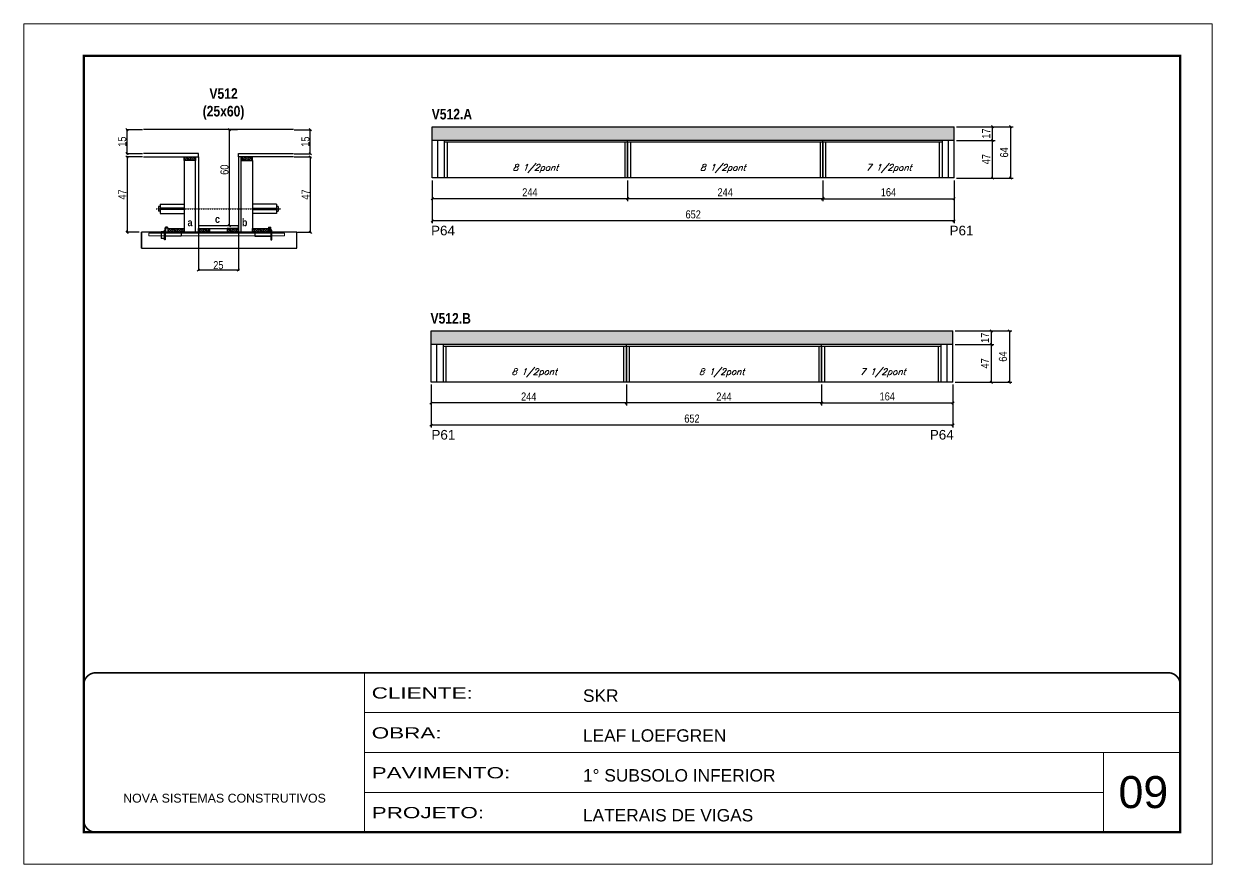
# Model space of a CAD drawing. Extents: x 3309 to 9590, y -2522 to 14608.
# Drawn here: x 3309 to 4794, y 11261 to 12311 of the extents above; entities that cross this region are included whole.
import ezdxf

# ---------------------------------------------------------------- set-up
doc = ezdxf.new("R2010")
doc.units = 0
for name, pattern in [('CONTINUO', [0]), ('DASHED', [0.75, 0.5, -0.25]), ('HIDDEN', [0.375, 0.25, -0.125])]:
    doc.linetypes.add(name, pattern=pattern)
for name, color, linetype in [('5', 5, 'Continuous'), ('barrote', 251, 'Continuous'), ('COTA', 241, 'Continuous'), ('detalhes', 4, 'Continuous'), ('NOMENCLATURA', 7, 'Continuous'), ('Painéis', 200, 'Continuous'), ('presilha', 1, 'Continuous'), ('SARR_2.2x10', 60, 'Continuous'), ('SARR_2.2x7', 40, 'Continuous'), ('SARR_3.5x7', 81, 'Continuous'), ('TENSOR', 3, 'Continuous'), ('texto', 7, 'Continuous')]:
    doc.layers.add(name, color=color, linetype=linetype)
for name, color, linetype, lineweight in [('CARIMBO', 255, 'Continuous', 9), ('CONCRETO', 251, 'Continuous', 25), ('Folhas', 255, 'Continuous', 9), ('SARRAFO DE PRESSAO', 251, 'DASHED', 9), ('SCO-___-LAJ', 2, 'Continuous', 0)]:
    doc.layers.add(name, color=color, linetype=linetype, lineweight=lineweight)
doc.styles.add('ARIAL', font='arial.ttf')
doc.styles.add('COTA TECNICA', font='techl___.ttf', dxfattribs={"height": 10})
doc.styles.add('COTA TECNICA 2X', font='techl___.ttf', dxfattribs={"height": 10})
doc.styles.add('Romans', font='romans.shx')
doc.styles.get("Standard").update_dxf_attribs({"font": 'arial.ttf'})
doc.styles.add('TECNICA', font='techb___.ttf', dxfattribs={"height": 10})
doc.styles.add('Tecnologia', font='')
doc.styles.get('Tecnologia').set_extended_font_data('Forgotten Futurist')
doc.dimstyles.new('PAINEL', dxfattribs={"dimtxt": 10, "dimasz": 3, "dimexe": 3, "dimexo": 3, "dimgap": 3, "dimtad": 1, "dimdec": 1, "dimzin": 12, "dimdsep": 46, "dimtxsty": 'COTA TECNICA', "dimblk1": 'OBLIQUE', "dimblk2": 'OBLIQUE', "dimsah": 1, "dimcen": 0.9, "dimclrd": 4, "dimclre": 4, "dimclrt": 240, "dimadec": 1, "dimazin": 3, "dimtfac": 1, "dimtdec": 1, "dimtmove": 0, "dimatfit": 3, "dimfxl": 1, "dimtolj": 1, "dimtzin": 12, "dimarcsym": 0})
doc.dimstyles.new('SECAO', dxfattribs={"dimscale": 0.333333, "dimtxt": 5, "dimasz": 9, "dimexe": 3, "dimexo": 3, "dimgap": 3, "dimtad": 1, "dimdec": 1, "dimlfac": 0.5, "dimzin": 12, "dimdsep": 46, "dimtxsty": 'COTA TECNICA 2X', "dimblk1": 'OBLIQUE', "dimblk2": 'OBLIQUE', "dimsah": 1, "dimcen": 0.9, "dimclrd": 4, "dimclre": 4, "dimclrt": 240, "dimadec": 1, "dimazin": 3, "dimtfac": 1, "dimtdec": 1, "dimtmove": 0, "dimatfit": 3, "dimfxl": 1, "dimtolj": 1, "dimtzin": 12, "dimarcsym": 0})

# ---------------------------------------------------------------- blocks, each defined once
blk = doc.blocks.new('9999999999')
at = {"color": 30, "linetype": 'CONTINUO'}
for p, q in [((98564.6, 34230.2), (98564.6, 34429.4)), ((98564.6, 34379.6), (99584, 34379.6)), ((98564.6, 34329.8), (99488, 34329.8)), ((99584, 34329.8), (99488, 34329.8)), ((99488, 34329.8), (99488, 34230.2)), ((98564.6, 34280), (99488, 34280))]:
    blk.add_line(p, q, dxfattribs=at)
at = {"color": 30, "linetype": 'CONTINUO', "const_width": 2}
blk.add_lwpolyline([(99584, 34230.2), (99584, 34414.4, 0.414214), (99569, 34429.4), (98229, 34429.4, 0.414214), (98214, 34414.4), (98214, 34245.2, 0.414214), (98229, 34230.2), (99584, 34230.2)], format="xyb", dxfattribs=at)
at = {"layer": 'Folhas'}
blk.add_lwpolyline([(98139, 34190.2), (99624, 34190.2), (99624, 35240.2), (98139, 35240.2)], close=True, dxfattribs=at)
at = {"layer": 'Folhas', "color": 30, "const_width": 3}
blk.add_lwpolyline([(98214, 34230.2), (99584, 34230.2), (99584, 35200.2), (98214, 35200.2)], close=True, dxfattribs=at)
at = {"color": 7, "linetype": 'Continuous', "ltscale": 5, "style": 'ARIAL'}
for s, height, p in [('SKR', 15.48, (98837.7, 34393.1)), ('LEAF LOEFGREN', 15.483, (98837.7, 34343.3)), ('1° SUBSOLO INFERIOR', 15.483, (98837.7, 34293.5)), ('NOVA SISTEMAS CONSTRUTIVOS', 11.059, (98263.2, 34267.2)), ('LATERAIS DE VIGAS', 15.483, (98837.7, 34243.7))]:
    blk.add_text(s, height=height, dxfattribs=at).set_placement(p)
at = {"layer": 'Folhas', "color": 7, "style": 'Tecnologia', "width": 1.5}
for s, p in [('CLIENTE:', (98573.7, 34397.2)), ('OBRA:', (98573.7, 34347.3)), ('PAVIMENTO:', (98573.7, 34297.5)), ('PROJETO:', (98573.7, 34247.7))]:
    blk.add_text(s, height=14, dxfattribs=at).set_placement(p)
blk = doc.blocks.new('_Oblique')
at = {"color": 0, "linetype": 'ByBlock', "lineweight": -2}
blk.add_line((-0.5, -0.5), (0.5, 0.5), dxfattribs=at)
blk = doc.blocks.new('*D76')
at = {"layer": 'COTA', "color": 4, "lineweight": -2, "transparency": 16777216}
for p, q in [((3527.5, 12049.4), (3527.5, 12002)), ((3577.5, 12049.4), (3577.5, 12002)), ((3577.5, 12003), (3527.5, 12003))]:
    blk.add_line(p, q, dxfattribs=at)
at = {"layer": 'Defpoints', "color": 0, "transparency": 16777216}
for p in [(3527.5, 12050.4), (3577.5, 12050.4), (3527.5, 12003)]:
    blk.add_point(p, dxfattribs=at)
at = {"layer": 'COTA', "color": 4, "lineweight": -2, "transparency": 16777216, "xscale": 3, "yscale": 3, "zscale": 3, "rotation": 180}
blk.add_blockref('_Oblique', (3527.5, 12003), dxfattribs=at)
at = {"layer": 'COTA', "color": 4, "lineweight": -2, "transparency": 16777216, "xscale": 3, "yscale": 3, "zscale": 3}
blk.add_blockref('_Oblique', (3577.5, 12003), dxfattribs=at)
at = {"layer": 'COTA', "color": 240, "transparency": 16777216, "insert": (3552.5, 12009.1), "char_height": 10, "attachment_point": 5, "style": 'COTA TECNICA 2X'}
blk.add_mtext('\\A1;25', dxfattribs=at)
blk = doc.blocks.new('PRESILHA METÁLICA 1')
at = {"layer": 'presilha'}
for p, q in [((0, 13), (6, 13)), ((0, 13), (0, 0)), ((6, 0), (0, 0)), ((6, 15.5), (7.5, 15.5)), ((6, -2.5), (6, 15.5)), ((6, 13), (6, 0)), ((7.5, 10.6), (7.5, 19.9)), ((7.5, 15.5), (7.5, -2.5)), ((37.5, 4.1), (7.5, 4.1)), ((12, 21), (8.6, 21)), ((9, 11.6), (9, 18.9)), ((12, 19.5), (9.6, 19.5)), ((37.5, 11), (9.6, 11)), ((12, 21), (12, 19.5)), ((37.5, 11), (37.5, 4.1)), ((7.5, -2.5), (6, -2.5))]:
    blk.add_line(p, q, dxfattribs=at)
for centre, radius, start, end in [((8.6, 19.9), 1.14, 90, 180), ((9.6, 18.9), 0.57, 90, 180), ((9.6, 11.6), 0.57, 180, 270)]:
    blk.add_arc(centre, radius, start, end, dxfattribs=at)
blk = doc.blocks.new('PRESILHA METÁLICA 2')
at = {"layer": 'presilha'}
for p, q in [((-5.2, 23.5), (-5.2, 22)), ((-5.2, 23.5), (-1.9, 23.5)), ((-0.8, 14.6), (-0.8, 22.4)), ((-30.8, 13.5), (-30.8, 6.6)), ((-30.8, 13.5), (-2.8, 13.5)), ((-30.8, 6.6), (-0.8, 6.6)), ((-5.2, 22), (-2.8, 22)), ((-2.2, 14.1), (-2.2, 21.4)), ((0.8, 18), (-0.8, 18)), ((-0.8, 18), (-0.8, 0)), ((-0.8, 0), (0.8, 0)), ((0.8, 0), (0.8, 18))]:
    blk.add_line(p, q, dxfattribs=at)
for centre, radius, start, end in [((-1.9, 22.4), 1.14, 0, 90), ((-2.8, 21.4), 0.57, 0, 90), ((-2.8, 14.1), 0.57, 270, 0)]:
    blk.add_arc(centre, radius, start, end, dxfattribs=at)
blk = doc.blocks.new('*D77')
at = {"layer": 'COTA', "color": 4, "lineweight": -2, "transparency": 16777216}
for p, q in [((3457.8, 12144.4), (3437.5, 12144.4)), ((3438.5, 12144.4), (3438.5, 12050.4)), ((3453.7, 12050.4), (3437.5, 12050.4))]:
    blk.add_line(p, q, dxfattribs=at)
at = {"layer": 'Defpoints', "color": 0, "transparency": 16777216}
for p in [(3458.8, 12144.4), (3438.5, 12050.4), (3454.7, 12050.4)]:
    blk.add_point(p, dxfattribs=at)
at = {"layer": 'COTA', "color": 4, "lineweight": -2, "transparency": 16777216, "xscale": 3, "yscale": 3, "zscale": 3}
for p, rotation in [((3438.5, 12144.4), 90), ((3438.5, 12050.4), 270)]:
    blk.add_blockref('_Oblique', p, dxfattribs=dict(at, rotation=rotation))
at = {"layer": 'COTA', "color": 240, "transparency": 16777216, "insert": (3432.4, 12097.4), "char_height": 10, "attachment_point": 5, "rotation": 90, "style": 'COTA TECNICA 2X'}
blk.add_mtext('\\A1;47', dxfattribs=at)
blk = doc.blocks.new('*D78')
at = {"layer": 'COTA', "color": 4, "lineweight": -2, "transparency": 16777216}
for p, q in [((3647.2, 12144.4), (3668.4, 12144.4)), ((3667.4, 12144.4), (3667.4, 12050.4)), ((3651.3, 12050.4), (3668.4, 12050.4))]:
    blk.add_line(p, q, dxfattribs=at)
at = {"layer": 'Defpoints', "color": 0, "transparency": 16777216}
for p in [(3646.2, 12144.4), (3650.3, 12050.4), (3667.4, 12050.4)]:
    blk.add_point(p, dxfattribs=at)
at = {"layer": 'COTA', "color": 4, "lineweight": -2, "transparency": 16777216, "xscale": 3, "yscale": 3, "zscale": 3}
for p, rotation in [((3667.4, 12144.4), 90), ((3667.4, 12050.4), 270)]:
    blk.add_blockref('_Oblique', p, dxfattribs=dict(at, rotation=rotation))
at = {"layer": 'COTA', "color": 240, "transparency": 16777216, "insert": (3661.4, 12097.4), "char_height": 10, "attachment_point": 5, "rotation": 90, "style": 'COTA TECNICA 2X'}
blk.add_mtext('\\A1;47', dxfattribs=at)
blk = doc.blocks.new('*D79')
at = {"layer": 'COTA', "color": 4, "lineweight": -2, "transparency": 16777216}
for p, q in [((3576.5, 12178.4), (3565.3, 12178.4)), ((3566.3, 12058.4), (3566.3, 12178.4)), ((3576.5, 12058.4), (3565.3, 12058.4))]:
    blk.add_line(p, q, dxfattribs=at)
at = {"layer": 'Defpoints', "color": 0, "transparency": 16777216}
for p in [(3566.3, 12178.4), (3577.5, 12178.4), (3577.5, 12058.4)]:
    blk.add_point(p, dxfattribs=at)
at = {"layer": 'COTA', "color": 4, "lineweight": -2, "transparency": 16777216, "xscale": 3, "yscale": 3, "zscale": 3}
for p, rotation in [((3566.3, 12178.4), 90), ((3566.3, 12058.4), 270)]:
    blk.add_blockref('_Oblique', p, dxfattribs=dict(at, rotation=rotation))
at = {"layer": 'COTA', "color": 240, "transparency": 16777216, "insert": (3560.2, 12128.4), "char_height": 10, "attachment_point": 5, "rotation": 90, "style": 'COTA TECNICA 2X'}
blk.add_mtext('\\A1;60', dxfattribs=at)
blk = doc.blocks.new('*D80')
at = {"layer": 'COTA', "color": 4, "lineweight": -2, "transparency": 16777216}
for p, q in [((3647.2, 12178.4), (3668.4, 12178.4)), ((3667.4, 12148.4), (3667.4, 12178.4)), ((3647.2, 12148.4), (3668.4, 12148.4))]:
    blk.add_line(p, q, dxfattribs=at)
at = {"layer": 'Defpoints', "color": 0, "transparency": 16777216}
for p in [(3646.2, 12178.4), (3667.4, 12178.4), (3646.2, 12148.4)]:
    blk.add_point(p, dxfattribs=at)
at = {"layer": 'COTA', "color": 4, "lineweight": -2, "transparency": 16777216, "xscale": 3, "yscale": 3, "zscale": 3}
for p, rotation in [((3667.4, 12178.4), 90), ((3667.4, 12148.4), 270)]:
    blk.add_blockref('_Oblique', p, dxfattribs=dict(at, rotation=rotation))
at = {"layer": 'COTA', "color": 240, "transparency": 16777216, "insert": (3661.3, 12163.4), "char_height": 10, "attachment_point": 5, "rotation": 90, "style": 'COTA TECNICA 2X'}
blk.add_mtext('\\A1;15', dxfattribs=at)
blk = doc.blocks.new('*D91')
at = {"layer": 'COTA', "color": 4, "lineweight": -2, "transparency": 16777216}
for p, q in [((3457.8, 12178.4), (3437.5, 12178.4)), ((3438.5, 12148.4), (3438.5, 12178.4)), ((3457.8, 12148.4), (3437.5, 12148.4))]:
    blk.add_line(p, q, dxfattribs=at)
at = {"layer": 'Defpoints', "color": 0, "transparency": 16777216}
for p in [(3438.5, 12178.4), (3458.8, 12178.4), (3458.8, 12148.4)]:
    blk.add_point(p, dxfattribs=at)
at = {"layer": 'COTA', "color": 4, "lineweight": -2, "transparency": 16777216, "xscale": 3, "yscale": 3, "zscale": 3}
for p, rotation in [((3438.5, 12178.4), 90), ((3438.5, 12148.4), 270)]:
    blk.add_blockref('_Oblique', p, dxfattribs=dict(at, rotation=rotation))
at = {"layer": 'COTA', "color": 240, "transparency": 16777216, "insert": (3432.4, 12163.4), "char_height": 10, "attachment_point": 5, "rotation": 90, "style": 'COTA TECNICA 2X'}
blk.add_mtext('\\A1;15', dxfattribs=at)
blk = doc.blocks.new('*D73')
at = {"layer": 'COTA', "color": 4, "linetype": 'ByBlock', "lineweight": -2, "transparency": 16777216}
for p, q in [((4062.3, 11859.9), (4062.3, 11834)), ((4306.3, 11859.9), (4306.3, 11834)), ((4306.3, 11837), (4062.3, 11837))]:
    blk.add_line(p, q, dxfattribs=at)
at = {"layer": 'Defpoints', "color": 0, "linetype": 'ByBlock', "transparency": 16777216}
for p in [(4062.3, 11862.9), (4306.3, 11862.9), (4062.3, 11837)]:
    blk.add_point(p, dxfattribs=at)
at = {"layer": 'COTA', "color": 4, "linetype": 'ByBlock', "lineweight": -2, "transparency": 16777216, "xscale": 3, "yscale": 3, "zscale": 3, "rotation": 180}
blk.add_blockref('_Oblique', (4062.3, 11837), dxfattribs=at)
at = {"layer": 'COTA', "color": 4, "linetype": 'ByBlock', "lineweight": -2, "transparency": 16777216, "xscale": 3, "yscale": 3, "zscale": 3}
blk.add_blockref('_Oblique', (4306.3, 11837), dxfattribs=at)
at = {"layer": 'COTA', "color": 240, "linetype": 'ByBlock', "transparency": 16777216, "insert": (4184.3, 11845), "char_height": 10, "attachment_point": 5, "style": 'COTA TECNICA'}
blk.add_mtext('\\A1;244', dxfattribs=at)
blk = doc.blocks.new('*D74')
at = {"layer": 'COTA', "color": 4, "linetype": 'ByBlock', "lineweight": -2, "transparency": 16777216}
for p, q in [((3818.3, 11859.9), (3818.3, 11834)), ((4062.3, 11859.9), (4062.3, 11834)), ((4062.3, 11837), (3818.3, 11837))]:
    blk.add_line(p, q, dxfattribs=at)
at = {"layer": 'Defpoints', "color": 0, "linetype": 'ByBlock', "transparency": 16777216}
for p in [(3818.3, 11862.9), (4062.3, 11862.9), (3818.3, 11837)]:
    blk.add_point(p, dxfattribs=at)
at = {"layer": 'COTA', "color": 4, "linetype": 'ByBlock', "lineweight": -2, "transparency": 16777216, "xscale": 3, "yscale": 3, "zscale": 3, "rotation": 180}
blk.add_blockref('_Oblique', (3818.3, 11837), dxfattribs=at)
at = {"layer": 'COTA', "color": 4, "linetype": 'ByBlock', "lineweight": -2, "transparency": 16777216, "xscale": 3, "yscale": 3, "zscale": 3}
blk.add_blockref('_Oblique', (4062.3, 11837), dxfattribs=at)
at = {"layer": 'COTA', "color": 240, "linetype": 'ByBlock', "transparency": 16777216, "insert": (3940.3, 11845), "char_height": 10, "attachment_point": 5, "style": 'COTA TECNICA'}
blk.add_mtext('\\A1;244', dxfattribs=at)
blk = doc.blocks.new('*D87')
at = {"layer": 'COTA', "color": 4, "linetype": 'ByBlock', "lineweight": -2, "transparency": 16777216}
for p, q in [((3818.3, 11859.9), (3818.3, 11806.3)), ((4470.3, 11859.9), (4470.3, 11806.3)), ((4470.3, 11809.3), (3818.3, 11809.3))]:
    blk.add_line(p, q, dxfattribs=at)
at = {"layer": 'Defpoints', "color": 0, "linetype": 'ByBlock', "transparency": 16777216}
for p in [(3818.3, 11862.9), (4470.3, 11862.9), (3818.3, 11809.3)]:
    blk.add_point(p, dxfattribs=at)
at = {"layer": 'COTA', "color": 4, "linetype": 'ByBlock', "lineweight": -2, "transparency": 16777216, "xscale": 3, "yscale": 3, "zscale": 3, "rotation": 180}
blk.add_blockref('_Oblique', (3818.3, 11809.3), dxfattribs=at)
at = {"layer": 'COTA', "color": 4, "linetype": 'ByBlock', "lineweight": -2, "transparency": 16777216, "xscale": 3, "yscale": 3, "zscale": 3}
blk.add_blockref('_Oblique', (4470.3, 11809.3), dxfattribs=at)
at = {"layer": 'COTA', "color": 240, "linetype": 'ByBlock', "transparency": 16777216, "insert": (4144.3, 11817.4), "char_height": 10, "attachment_point": 5, "style": 'COTA TECNICA'}
blk.add_mtext('\\A1;652', dxfattribs=at)
blk = doc.blocks.new('*D88')
at = {"layer": 'COTA', "color": 4, "lineweight": -2, "transparency": 16777216}
for p, q in [((4473.3, 11909.9), (4521.5, 11909.9)), ((4518.5, 11862.9), (4518.5, 11909.9)), ((4473.3, 11862.9), (4521.5, 11862.9))]:
    blk.add_line(p, q, dxfattribs=at)
at = {"layer": 'Defpoints', "color": 0, "transparency": 16777216}
for p in [(4470.3, 11909.9), (4518.5, 11909.9), (4470.3, 11862.9)]:
    blk.add_point(p, dxfattribs=at)
at = {"layer": 'COTA', "color": 4, "lineweight": -2, "transparency": 16777216, "xscale": 3, "yscale": 3, "zscale": 3}
for p, rotation in [((4518.5, 11909.9), 90), ((4518.5, 11862.9), 270)]:
    blk.add_blockref('_Oblique', p, dxfattribs=dict(at, rotation=rotation))
at = {"layer": 'COTA', "color": 240, "transparency": 16777216, "insert": (4510.4, 11886.4), "char_height": 10, "attachment_point": 5, "rotation": 90, "style": 'COTA TECNICA'}
blk.add_mtext('\\A1;47', dxfattribs=at)
blk = doc.blocks.new('*D89')
at = {"layer": 'COTA', "color": 4, "lineweight": -2, "transparency": 16777216}
for p, q in [((4306.3, 11859.9), (4306.3, 11834)), ((4470.3, 11859.9), (4470.3, 11834)), ((4306.3, 11837), (4470.3, 11837))]:
    blk.add_line(p, q, dxfattribs=at)
at = {"layer": 'Defpoints', "color": 0, "transparency": 16777216}
for p in [(4306.3, 11862.9, 0), (4470.3, 11862.9, 0), (4470.3, 11837)]:
    blk.add_point(p, dxfattribs=at)
at = {"layer": 'COTA', "color": 4, "lineweight": -2, "transparency": 16777216, "xscale": 3, "yscale": 3, "zscale": 3, "rotation": 180}
blk.add_blockref('_Oblique', (4306.3, 11837), dxfattribs=at)
at = {"layer": 'COTA', "color": 4, "lineweight": -2, "transparency": 16777216, "xscale": 3, "yscale": 3, "zscale": 3}
blk.add_blockref('_Oblique', (4470.3, 11837), dxfattribs=at)
at = {"layer": 'COTA', "color": 240, "transparency": 16777216, "insert": (4388.3, 11845.1), "char_height": 10, "attachment_point": 5, "style": 'COTA TECNICA'}
blk.add_mtext('\\A1;164', dxfattribs=at)
blk = doc.blocks.new('*D90')
at = {"layer": 'COTA', "color": 4, "lineweight": -2, "transparency": 16777216}
for p, q in [((4473.3, 11926.9), (4521.5, 11926.9)), ((4518.5, 11909.9), (4518.5, 11926.9)), ((4473.3, 11909.9), (4521.5, 11909.9))]:
    blk.add_line(p, q, dxfattribs=at)
at = {"layer": 'Defpoints', "color": 0, "transparency": 16777216}
for p in [(4470.3, 11926.9, 0), (4518.5, 11926.9), (4470.3, 11909.9, 0)]:
    blk.add_point(p, dxfattribs=at)
at = {"layer": 'COTA', "color": 4, "lineweight": -2, "transparency": 16777216, "xscale": 3, "yscale": 3, "zscale": 3}
for p, rotation in [((4518.5, 11926.9), 90), ((4518.5, 11909.9), 270)]:
    blk.add_blockref('_Oblique', p, dxfattribs=dict(at, rotation=rotation))
at = {"layer": 'COTA', "color": 240, "transparency": 16777216, "insert": (4510.4, 11918.4), "char_height": 10, "attachment_point": 5, "rotation": 90, "style": 'COTA TECNICA'}
blk.add_mtext('\\A1;17', dxfattribs=at)
blk = doc.blocks.new('*D75')
at = {"layer": 'COTA', "color": 4, "lineweight": -2, "transparency": 16777216}
for p, q in [((4473.3, 11926.9), (4544, 11926.9)), ((4541, 11926.9), (4541, 11862.9)), ((4473.3, 11862.9), (4544, 11862.9))]:
    blk.add_line(p, q, dxfattribs=at)
at = {"layer": 'Defpoints', "color": 0, "transparency": 16777216}
for p in [(4470.3, 11926.9, 0), (4470.3, 11862.9, 0), (4541, 11862.9)]:
    blk.add_point(p, dxfattribs=at)
at = {"layer": 'COTA', "color": 4, "lineweight": -2, "transparency": 16777216, "xscale": 3, "yscale": 3, "zscale": 3}
for p, rotation in [((4541, 11926.9), 90), ((4541, 11862.9), 270)]:
    blk.add_blockref('_Oblique', p, dxfattribs=dict(at, rotation=rotation))
at = {"layer": 'COTA', "color": 240, "transparency": 16777216, "insert": (4532.9, 11894.9), "char_height": 10, "attachment_point": 5, "rotation": 90, "style": 'COTA TECNICA'}
blk.add_mtext('\\A1;64', dxfattribs=at)
blk = doc.blocks.new('*D70')
at = {"layer": 'COTA', "color": 4, "linetype": 'ByBlock', "lineweight": -2, "transparency": 16777216}
for p, q in [((4063.8, 12115), (4063.8, 12089.1)), ((4307.8, 12115), (4307.8, 12089.1)), ((4307.8, 12092.1), (4063.8, 12092.1))]:
    blk.add_line(p, q, dxfattribs=at)
at = {"layer": 'Defpoints', "color": 0, "linetype": 'ByBlock', "transparency": 16777216}
for p in [(4063.8, 12118), (4307.8, 12118), (4063.8, 12092.1)]:
    blk.add_point(p, dxfattribs=at)
at = {"layer": 'COTA', "color": 4, "linetype": 'ByBlock', "lineweight": -2, "transparency": 16777216, "xscale": 3, "yscale": 3, "zscale": 3, "rotation": 180}
blk.add_blockref('_Oblique', (4063.8, 12092.1), dxfattribs=at)
at = {"layer": 'COTA', "color": 4, "linetype": 'ByBlock', "lineweight": -2, "transparency": 16777216, "xscale": 3, "yscale": 3, "zscale": 3}
blk.add_blockref('_Oblique', (4307.8, 12092.1), dxfattribs=at)
at = {"layer": 'COTA', "color": 240, "linetype": 'ByBlock', "transparency": 16777216, "insert": (4185.8, 12100.2), "char_height": 10, "attachment_point": 5, "style": 'COTA TECNICA'}
blk.add_mtext('\\A1;244', dxfattribs=at)
blk = doc.blocks.new('*D71')
at = {"layer": 'COTA', "color": 4, "linetype": 'ByBlock', "lineweight": -2, "transparency": 16777216}
for p, q in [((3819.8, 12115), (3819.8, 12089.1)), ((4063.8, 12115), (4063.8, 12089.1)), ((4063.8, 12092.1), (3819.8, 12092.1))]:
    blk.add_line(p, q, dxfattribs=at)
at = {"layer": 'Defpoints', "color": 0, "linetype": 'ByBlock', "transparency": 16777216}
for p in [(3819.8, 12118), (4063.8, 12118), (3819.8, 12092.1)]:
    blk.add_point(p, dxfattribs=at)
at = {"layer": 'COTA', "color": 4, "linetype": 'ByBlock', "lineweight": -2, "transparency": 16777216, "xscale": 3, "yscale": 3, "zscale": 3, "rotation": 180}
blk.add_blockref('_Oblique', (3819.8, 12092.1), dxfattribs=at)
at = {"layer": 'COTA', "color": 4, "linetype": 'ByBlock', "lineweight": -2, "transparency": 16777216, "xscale": 3, "yscale": 3, "zscale": 3}
blk.add_blockref('_Oblique', (4063.8, 12092.1), dxfattribs=at)
at = {"layer": 'COTA', "color": 240, "linetype": 'ByBlock', "transparency": 16777216, "insert": (3941.8, 12100.2), "char_height": 10, "attachment_point": 5, "style": 'COTA TECNICA'}
blk.add_mtext('\\A1;244', dxfattribs=at)
blk = doc.blocks.new('*D81')
at = {"layer": 'COTA', "color": 4, "linetype": 'ByBlock', "lineweight": -2, "transparency": 16777216}
for p, q in [((3819.8, 12115), (3819.8, 12061.4)), ((4471.8, 12115), (4471.8, 12061.4)), ((4471.8, 12064.4), (3819.8, 12064.4))]:
    blk.add_line(p, q, dxfattribs=at)
at = {"layer": 'Defpoints', "color": 0, "linetype": 'ByBlock', "transparency": 16777216}
for p in [(3819.8, 12118), (4471.8, 12118), (3819.8, 12064.4)]:
    blk.add_point(p, dxfattribs=at)
at = {"layer": 'COTA', "color": 4, "linetype": 'ByBlock', "lineweight": -2, "transparency": 16777216, "xscale": 3, "yscale": 3, "zscale": 3, "rotation": 180}
blk.add_blockref('_Oblique', (3819.8, 12064.4), dxfattribs=at)
at = {"layer": 'COTA', "color": 4, "linetype": 'ByBlock', "lineweight": -2, "transparency": 16777216, "xscale": 3, "yscale": 3, "zscale": 3}
blk.add_blockref('_Oblique', (4471.8, 12064.4), dxfattribs=at)
at = {"layer": 'COTA', "color": 240, "linetype": 'ByBlock', "transparency": 16777216, "insert": (4145.8, 12072.5), "char_height": 10, "attachment_point": 5, "style": 'COTA TECNICA'}
blk.add_mtext('\\A1;652', dxfattribs=at)
blk = doc.blocks.new('*D82')
at = {"layer": 'COTA', "color": 4, "lineweight": -2, "transparency": 16777216}
for p, q in [((4474.8, 12165), (4523, 12165)), ((4520, 12118), (4520, 12165)), ((4474.8, 12118), (4523, 12118))]:
    blk.add_line(p, q, dxfattribs=at)
at = {"layer": 'Defpoints', "color": 0, "transparency": 16777216}
for p in [(4471.8, 12165), (4520, 12165), (4471.8, 12118)]:
    blk.add_point(p, dxfattribs=at)
at = {"layer": 'COTA', "color": 4, "lineweight": -2, "transparency": 16777216, "xscale": 3, "yscale": 3, "zscale": 3}
for p, rotation in [((4520, 12165), 90), ((4520, 12118), 270)]:
    blk.add_blockref('_Oblique', p, dxfattribs=dict(at, rotation=rotation))
at = {"layer": 'COTA', "color": 240, "transparency": 16777216, "insert": (4511.9, 12141.5), "char_height": 10, "attachment_point": 5, "rotation": 90, "style": 'COTA TECNICA'}
blk.add_mtext('\\A1;47', dxfattribs=at)
blk = doc.blocks.new('*D83')
at = {"layer": 'COTA', "color": 4, "lineweight": -2, "transparency": 16777216}
for p, q in [((4307.8, 12115), (4307.8, 12089.1)), ((4471.8, 12115), (4471.8, 12089.1)), ((4307.8, 12092.1), (4471.8, 12092.1))]:
    blk.add_line(p, q, dxfattribs=at)
at = {"layer": 'Defpoints', "color": 0, "transparency": 16777216}
for p in [(4307.8, 12118, 0), (4471.8, 12118, 0), (4471.8, 12092.1)]:
    blk.add_point(p, dxfattribs=at)
at = {"layer": 'COTA', "color": 4, "lineweight": -2, "transparency": 16777216, "xscale": 3, "yscale": 3, "zscale": 3, "rotation": 180}
blk.add_blockref('_Oblique', (4307.8, 12092.1), dxfattribs=at)
at = {"layer": 'COTA', "color": 4, "lineweight": -2, "transparency": 16777216, "xscale": 3, "yscale": 3, "zscale": 3}
blk.add_blockref('_Oblique', (4471.8, 12092.1), dxfattribs=at)
at = {"layer": 'COTA', "color": 240, "transparency": 16777216, "insert": (4389.8, 12100.2), "char_height": 10, "attachment_point": 5, "style": 'COTA TECNICA'}
blk.add_mtext('\\A1;164', dxfattribs=at)
blk = doc.blocks.new('*D84')
at = {"layer": 'COTA', "color": 4, "lineweight": -2, "transparency": 16777216}
for p, q in [((4474.8, 12182), (4523, 12182)), ((4520, 12165), (4520, 12182)), ((4474.8, 12165), (4523, 12165))]:
    blk.add_line(p, q, dxfattribs=at)
at = {"layer": 'Defpoints', "color": 0, "transparency": 16777216}
for p in [(4471.8, 12182, 0), (4520, 12182), (4471.8, 12165, 0)]:
    blk.add_point(p, dxfattribs=at)
at = {"layer": 'COTA', "color": 4, "lineweight": -2, "transparency": 16777216, "xscale": 3, "yscale": 3, "zscale": 3}
for p, rotation in [((4520, 12182), 90), ((4520, 12165), 270)]:
    blk.add_blockref('_Oblique', p, dxfattribs=dict(at, rotation=rotation))
at = {"layer": 'COTA', "color": 240, "transparency": 16777216, "insert": (4511.9, 12173.5), "char_height": 10, "attachment_point": 5, "rotation": 90, "style": 'COTA TECNICA'}
blk.add_mtext('\\A1;17', dxfattribs=at)
blk = doc.blocks.new('*D72')
at = {"layer": 'COTA', "color": 4, "lineweight": -2, "transparency": 16777216}
for p, q in [((4474.8, 12182), (4545.5, 12182)), ((4542.5, 12182), (4542.5, 12118)), ((4474.8, 12118), (4545.5, 12118))]:
    blk.add_line(p, q, dxfattribs=at)
at = {"layer": 'Defpoints', "color": 0, "transparency": 16777216}
for p in [(4471.8, 12182, 0), (4471.8, 12118, 0), (4542.5, 12118)]:
    blk.add_point(p, dxfattribs=at)
at = {"layer": 'COTA', "color": 4, "lineweight": -2, "transparency": 16777216, "xscale": 3, "yscale": 3, "zscale": 3}
for p, rotation in [((4542.5, 12182), 90), ((4542.5, 12118), 270)]:
    blk.add_blockref('_Oblique', p, dxfattribs=dict(at, rotation=rotation))
at = {"layer": 'COTA', "color": 240, "transparency": 16777216, "insert": (4534.4, 12150), "char_height": 10, "attachment_point": 5, "rotation": 90, "style": 'COTA TECNICA'}
blk.add_mtext('\\A1;64', dxfattribs=at)

msp = doc.modelspace()

# ---------------------------------------------------------------- hatches: boundary and pattern name
at = {"layer": 'COTA'}
h = msp.add_hatch(dxfattribs=at)
h.set_pattern_fill('AR-CONC', color=256, scale=0.03)
h.paths.add_polyline_path([(4471.83, 12182.03), (3819.83, 12182.03), (3819.83, 12165.03), (4471.83, 12165.03)])
h = msp.add_hatch(dxfattribs=at)
h.set_pattern_fill('AR-CONC', color=256, scale=0.03)
h.set_pattern_definition([(50, (-3230.423, -1349.1158), (5.4655401, -0.4781726), [0.5715, -6.2865]), (355, (-3230.423, -1349.116), (-1.0573026, 5.7317054), [0.4572, -5.0292175]), (100.451445, (-3229.9676, -1349.1556), (4.4082374, 5.2535326), [0.4857003, -5.3427073]), (46.1842, (-3230.423, -1347.592), (8.1323712, -1.2612698), [0.85725, -9.42975]), (96.63556, (-3229.745, -1347.697), (7.122124, 7.4227837), [0.7285507, -8.0140682]), (351.18415, (-3230.423, -1347.592), (7.122124, 7.4227837), [0.685799, -7.543792]), (21, (-3229.661, -1347.9728), (4.5484317, -3.067956), [0.5715, -6.2865]), (326, (-3229.661, -1347.973), (1.8540609, 5.525639), [0.4572, -5.0292]), (71.451445, (-3229.282, -1348.2284), (6.4024926, 2.457683), [0.4857003, -5.3426981]), (37.5, (-3230.423, -1349.1158), (0.0926581, 2.53665117), [0, -4.96824, 0, -5.1054, 0, -5.04825]), (7.5, (-3230.423, -1349.1158), (2.00458988, 3.00541724), [0, -2.91084, 0, -4.85394, 0, -1.92405]), (327.5, (-3232.1223, -1349.1158), (4.06771786, -0.17186232), [0, -1.905, 0, -5.9436, 0, -7.8867]), (317.5, (-3232.8843, -1349.1158), (4.44387544, 0.7627947), [0, -2.4765, 0, -3.94716, 0, -5.6007])])
h.paths.add_polyline_path([(3818.32, 11926.89), (3818.32, 11909.89), (4470.32, 11909.89), (4470.32, 11926.89)])
at = {"layer": 'SARR_2.2x10'}
h = msp.add_hatch(dxfattribs=at)
h.set_pattern_fill('ANSI31', color=256, scale=0.5, angle=90)
h.set_pattern_definition([(135, (36683.451, -111461.7255), (-1.122532015, -1.122532015), [])])
h.paths.add_polyline_path([(3489.91, 12054.84), (3489.91, 12050.44), (3509.91, 12050.44), (3509.91, 12054.84)])
h = msp.add_hatch(dxfattribs=at)
h.set_pattern_fill('ANSI31', color=256, scale=0.5, angle=90)
h.set_pattern_definition([(135, (36788.651, -111461.7255), (-1.122532015, -1.122532015), [])])
h.paths.add_polyline_path([(3595.11, 12054.84), (3595.11, 12050.44), (3615.11, 12050.44), (3615.11, 12054.84)])
at = {"layer": 'SARR_2.2x7'}
h = msp.add_hatch(dxfattribs=at)
h.set_pattern_fill('ANSI31', color=256, scale=0.5, angle=90)
h.set_pattern_definition([(135, (36697.451, -111372.1255), (-1.122532015, -1.122532015), [])])
h.paths.add_polyline_path([(3523.91, 12144.44), (3523.91, 12140.04), (3509.91, 12140.04), (3509.91, 12144.44)])
h = msp.add_hatch(dxfattribs=at)
h.set_pattern_fill('ANSI31', color=256, scale=0.5, angle=90)
h.set_pattern_definition([(135, (36689.451, -111372.1255), (-1.122532015, -1.122532015), [])])
h.paths.add_polyline_path([(3581.11, 12144.44), (3581.11, 12140.04), (3595.11, 12140.04), (3595.11, 12144.44)])
h = msp.add_hatch(dxfattribs=at)
h.set_pattern_fill('ANSI31', color=256, scale=0.5, angle=90)
h.set_pattern_definition([(135, (36763.051, -111461.7255), (-1.122532015, -1.122532015), [])])
h.paths.add_polyline_path([(3541.51, 12050.44), (3541.51, 12054.84), (3527.51, 12054.84), (3527.51, 12050.44)])
h = msp.add_hatch(dxfattribs=at)
h.set_pattern_fill('ANSI31', color=256, scale=0.5, angle=90)
h.set_pattern_definition([(135, (36775.051, -111461.7255), (-1.122532015, -1.122532015), [])])
h.paths.add_polyline_path([(3563.51, 12054.84), (3563.51, 12050.44), (3577.51, 12050.44), (3577.51, 12054.84)])

# ---------------------------------------------------------------- linework, layer by layer
at = {"ltscale": 3}
for p, q in [((3477.91, 12082.52), (3477.91, 12076.52)), ((3479.91, 12082.52), (3477.91, 12082.52)), ((3479.91, 12076.52), (3477.91, 12076.52)), ((3479.91, 12085.52), (3479.91, 12073.52)), ((3479.91, 12085.52), (3509.91, 12085.52)), ((3509.91, 12080.52), (3479.91, 12080.52)), ((3509.91, 12078.52), (3479.91, 12078.52)), ((3479.91, 12073.52), (3509.91, 12073.52)), ((3625.11, 12085.52), (3595.11, 12085.52)), ((3595.11, 12080.52), (3625.11, 12080.52)), ((3595.11, 12078.52), (3625.11, 12078.52)), ((3625.11, 12073.52), (3595.11, 12073.52)), ((3625.11, 12085.52), (3625.11, 12073.52)), ((3627.11, 12082.52), (3625.11, 12082.52)), ((3625.11, 12076.52), (3627.11, 12076.52)), ((3627.11, 12082.52), (3627.11, 12076.52))]:
    msp.add_line(p, q, dxfattribs=at)
at = {"layer": 'barrote'}
msp.add_lwpolyline([(3456.46, 12030.44), (3650.37, 12030.44), (3650.37, 12050.44), (3456.46, 12050.44)], close=True, dxfattribs=at)
at = {"layer": 'CONCRETO', "linetype": 'Continuous'}
msp.add_line((3646.21, 12178.44), (3458.81, 12178.44), dxfattribs=at)
at = {"layer": 'COTA'}
for p, q in [((3819.83, 12165.03, 0), (3819.83, 12182.03, 0)), ((3819.83, 12182.03, 0), (4471.83, 12182.03, 0)), ((4471.83, 12165.03, 0), (4471.83, 12182.03, 0)), ((3818.32, 11909.89), (3818.32, 11926.89)), ((3818.32, 11926.89), (4470.32, 11926.89)), ((4470.32, 11909.89), (4470.32, 11926.89))]:
    msp.add_line(p, q, dxfattribs=at)
at = {"layer": 'detalhes', "color": 250}
msp.add_line((3456.46, 12030.44), (3456.46, 12050.44), dxfattribs=at)
at = {"layer": 'Painéis', "linetype": 'ByBlock'}
for p, q in [((4471.83, 12165.03, 0), (3819.83, 12165.03, 0)), ((3819.83, 12118.03, 0), (3819.83, 12165.03, 0)), ((4063.83, 12118.03, 0), (4063.83, 12165.03, 0)), ((4307.83, 12118.03, 0), (4307.83, 12165.03, 0)), ((4471.83, 12118.03, 0), (4471.83, 12165.03, 0)), ((4471.83, 12118.03, 0), (3819.83, 12118.03, 0)), ((4470.32, 11909.89), (3818.32, 11909.89)), ((3818.32, 11862.89), (3818.32, 11909.89)), ((4062.32, 11862.89), (4062.32, 11909.89)), ((4306.32, 11862.89), (4306.32, 11909.89)), ((4470.32, 11862.89), (4470.32, 11909.89)), ((4470.32, 11862.89), (3818.32, 11862.89))]:
    msp.add_line(p, q, dxfattribs=at)
at = {"layer": 'Painéis', "linetype": 'Continuous', "elevation": 0}
for points in [[(3458.81, 12144.44), (3527.51, 12144.44), (3527.51, 12148.44), (3458.81, 12148.44)], [(3646.21, 12144.44), (3577.51, 12144.44), (3577.51, 12148.44), (3646.21, 12148.44)]]:
    msp.add_lwpolyline(points, dxfattribs=at)
at = {"layer": 'Painéis', "linetype": 'Continuous'}
for points in [[(3523.91, 12050.44), (3523.91, 12144.44), (3527.51, 12144.44), (3527.51, 12050.44)], [(3581.11, 12050.44), (3581.11, 12144.44), (3577.51, 12144.44), (3577.51, 12050.44)], [(3577.51, 12058.44), (3527.51, 12058.44), (3527.51, 12054.84), (3577.51, 12054.84)]]:
    msp.add_lwpolyline(points, close=True, dxfattribs=at)
at = {"layer": 'SARR_2.2x10'}
for points in [[(3489.91, 12054.84), (3509.91, 12054.84), (3509.91, 12050.44), (3489.91, 12050.44)], [(3595.11, 12054.84), (3615.11, 12054.84), (3615.11, 12050.44), (3595.11, 12050.44)]]:
    msp.add_lwpolyline(points, close=True, dxfattribs=at)
at = {"layer": 'SARR_2.2x7', "linetype": 'Continuous'}
for p, q in [((3826.83, 12118.03, 0), (3826.83, 12165.03, 0)), ((4063.83, 12162.83, 0), (3834.83, 12162.83, 0)), ((4307.83, 12162.83, 0), (4063.83, 12162.83, 0)), ((4456.83, 12162.83, 0), (4307.83, 12162.83, 0)), ((4464.83, 12118.03, 0), (4464.83, 12165.03, 0)), ((3825.32, 11862.89), (3825.32, 11909.89)), ((4463.32, 11862.89), (4463.32, 11909.89)), ((4062.32, 11907.69), (3833.32, 11907.69)), ((4306.32, 11907.69), (4062.32, 11907.69)), ((4455.32, 11907.69), (4306.32, 11907.69))]:
    msp.add_line(p, q, dxfattribs=at)
at = {"layer": 'SARR_2.2x7', "elevation": 0}
for points in [[(3509.91, 12144.44), (3523.91, 12144.44), (3523.91, 12140.04), (3509.91, 12140.04)], [(3595.11, 12144.44), (3581.11, 12144.44), (3581.11, 12140.04), (3595.11, 12140.04)]]:
    msp.add_lwpolyline(points, close=True, dxfattribs=at)
at = {"layer": 'SARR_2.2x7'}
for points in [[(3527.51, 12054.84), (3541.51, 12054.84), (3541.51, 12050.44), (3527.51, 12050.44)], [(3577.51, 12054.84), (3563.51, 12054.84), (3563.51, 12050.44), (3577.51, 12050.44)]]:
    msp.add_lwpolyline(points, close=True, dxfattribs=at)
at = {"layer": 'SARR_3.5x7'}
for p, q in [((3834.83, 12165.03, 0), (3834.83, 12118.03, 0)), ((3838.33, 12162.83, 0), (3838.33, 12118.03, 0)), ((4060.33, 12162.83, 0), (4060.33, 12118.03, 0)), ((4063.83, 12162.83, 0), (4063.83, 12118.03, 0)), ((4067.33, 12162.83, 0), (4067.33, 12118.03, 0)), ((4304.33, 12162.83, 0), (4304.33, 12118.03, 0)), ((4307.83, 12162.83, 0), (4307.83, 12118.03, 0)), ((4311.33, 12162.83, 0), (4311.33, 12118.03, 0)), ((4453.33, 12162.83, 0), (4453.33, 12118.03, 0)), ((4456.83, 12165.03, 0), (4456.83, 12118.03, 0)), ((3833.32, 11909.89), (3833.32, 11862.89)), ((4455.32, 11909.89), (4455.32, 11862.89)), ((3836.82, 11907.69), (3836.82, 11862.89)), ((4058.82, 11907.69), (4058.82, 11862.89)), ((4062.32, 11907.69), (4062.32, 11862.89)), ((4065.82, 11907.69), (4065.82, 11862.89)), ((4302.82, 11907.69), (4302.82, 11862.89)), ((4306.32, 11907.69), (4306.32, 11862.89)), ((4309.82, 11907.69), (4309.82, 11862.89)), ((4451.82, 11907.69), (4451.82, 11862.89))]:
    msp.add_line(p, q, dxfattribs=at)
for points in [[(3523.91, 12140.04), (3509.91, 12140.04), (3509.91, 12050.44), (3523.91, 12050.44)], [(3581.11, 12140.04), (3595.11, 12140.04), (3595.11, 12050.44), (3581.11, 12050.44)]]:
    msp.add_lwpolyline(points, close=True, dxfattribs=at)
at = {"layer": 'SCO-___-LAJ', "color": 1}
msp.add_lwpolyline([(3465.46, 12049.11), (3635.29, 12049.11), (3635.29, 12045.91), (3465.46, 12045.91)], close=True, dxfattribs=at)
at = {"layer": 'TENSOR', "linetype": 'HIDDEN', "ltscale": 0.5}
msp.add_line((3474.91, 12079.52), (3630.42, 12079.52), dxfattribs=at)

# ---------------------------------------------------------------- block references
at = {"layer": 'presilha', "xscale": 0.6666666666666666, "yscale": 0.6666666666666666, "zscale": 0.6666666666666666}
for name, p in [('PRESILHA METÁLICA 1', (3481.04, 12042.48)), ('PRESILHA METÁLICA 2', (3618.79, 12040.81))]:
    msp.add_blockref(name, p, dxfattribs=at)
at = {"layer": 'SARRAFO DE PRESSAO', "color": 6, "linetype": 'ByBlock'}
msp.add_blockref('9999999999', (-94829.61, -22929.5), dxfattribs=at)

# ---------------------------------------------------------------- texts
at = {"layer": '5', "linetype": 'Continuous'}
for s, rotation, p in [('P64', 359.99996, (3818.3, 12046.39, 0)), ('P61', 359.99996, (4466.2, 12046.39, 0)), ('P61', 0.00004, (3818.77, 11791.25)), ('P64', 0.00004, (4441.5, 11791.25))]:
    msp.add_text(s, height=12, rotation=rotation, dxfattribs=at).set_placement(p)
at = {"layer": 'CARIMBO', "style": 'ARIAL'}
msp.add_text('09', height=40, dxfattribs=at).set_placement((4677.23, 11330.85))
at = {"layer": 'detalhes', "style": 'TECNICA'}
for s, p in [('a', (3514.04, 12057.81)), ('c', (3548.33, 12061.92)), ('b', (3582.01, 12057.79))]:
    msp.add_text(s, height=9.6, dxfattribs=at).set_placement(p)
at = {"layer": 'NOMENCLATURA', "style": 'TECNICA'}
for s, p in [('V512.A', (3819.11, 12191.21, 0)), ('V512.B', (3817.6, 11936.08))]:
    msp.add_text(s, height=13.2, dxfattribs=at).set_placement(p)
at = {"layer": 'NOMENCLATURA', "insert": (3558.99, 12230.14), "char_height": 13.2, "attachment_point": 2, "style": 'TECNICA'}
msp.add_mtext_dynamic_manual_height_columns('V512\\P(25x60)', width=300.2766, gutter_width=1, heights=[0], dxfattribs=at)
at = {"layer": 'texto', "color": 2, "char_height": 8, "attachment_point": 5, "style": 'Romans'}
for s, insert in [('{\\Q19;\\C256;8 1/2pont}', (3948.84, 12129.87, 0)), ('{\\Q19;\\C256;8 1/2pont}', (4182.94, 12129.87, 0)), ('{\\Q19;\\C256;7 1/2pont}', (4390.32, 12129.87, 0)), ('{\\Q19;\\C256;8 1/2pont}', (3947.33, 11874.73)), ('{\\Q19;\\C256;8 1/2pont}', (4181.43, 11874.73)), ('{\\Q19;\\C256;7 1/2pont}', (4382.81, 11874.73))]:
    msp.add_mtext(s, dxfattribs=dict(at, insert=insert))

# ---------------------------------------------------------------- dimensions: what is measured, and where the dimension line sits
at = {"layer": 'COTA'}
for base, p1, p2, dimstyle, picture, middle in [((3438.47, 12178.44), (3458.81, 12148.44), (3458.81, 12178.44), 'SECAO', '*D91', (3432.36, 12163.44)), ((3667.43, 12178.44), (3646.21, 12148.44), (3646.21, 12178.44), 'SECAO', '*D80', (3661.32, 12163.44)), ((4519.97, 12182.03), (4471.83, 12165.03, 0), (4471.83, 12182.03, 0), 'PAINEL', '*D84', (4511.9, 12173.53)), ((4542.51, 12118.03), (4471.83, 12182.03, 0), (4471.83, 12118.03, 0), 'PAINEL', '*D72', (4534.41, 12150.03)), ((4519.97, 12165.03, 0), (4471.83, 12118.03, 0), (4471.83, 12165.03, 0), 'PAINEL', '*D82', (4511.9, 12141.53, 0)), ((3438.47, 12050.44, 0), (3458.81, 12144.44), (3454.7, 12050.44, 0), 'SECAO', '*D77', (3432.39, 12097.44, 0)), ((3667.43, 12050.44, 0), (3646.21, 12144.44), (3650.33, 12050.44, 0), 'SECAO', '*D78', (3661.36, 12097.44, 0)), ((4518.46, 11926.89, 0), (4470.32, 11909.89), (4470.32, 11926.89), 'PAINEL', '*D90', (4510.39, 11918.39, 0)), ((4541, 11862.89, 0), (4470.32, 11926.89), (4470.32, 11862.89), 'PAINEL', '*D75', (4532.9, 11894.89, 0)), ((4518.46, 11909.89), (4470.32, 11862.89), (4470.32, 11909.89), 'PAINEL', '*D88', (4510.39, 11886.39))]:
    dim = msp.add_linear_dim(base=base, p1=p1, p2=p2, angle=90, dimstyle=dimstyle, dxfattribs=at)
    dim.commit()
    dim.dimension.update_dxf_attribs({"geometry": picture, "text_midpoint": middle})
for base, p1, p2, angle, picture, middle in [((3566.34, 12178.44), (3577.51, 12058.44), (3577.51, 12178.44), 90, '*D79', (3566.34, 12128.44)), ((3527.51, 12002.97), (3577.51, 12050.44), (3527.51, 12050.44), 180, '*D76', (3552.51, 12002.97))]:
    dim = msp.add_linear_dim(base=base, p1=p1, p2=p2, angle=angle, dimstyle='SECAO', dxfattribs=at)
    dim.commit()
    dim.dimension.update_dxf_attribs({"geometry": picture, "text_midpoint": middle, "dimtype": 160})
at = {"layer": 'COTA', "linetype": 'ByBlock'}
for base, p1, p2, picture, middle in [((3819.83, 12092.11, 0), (4063.83, 12118.03, 0), (3819.83, 12118.03, 0), '*D71', (3941.83, 12100.19, 0)), ((3818.32, 11836.98), (4062.32, 11862.89), (3818.32, 11862.89), '*D74', (3940.32, 11845.05))]:
    dim = msp.add_linear_dim(base=base, p1=p1, p2=p2, angle=180, dimstyle='PAINEL', override={"dimtmove": 1}, dxfattribs=at)
    dim.commit()
    dim.dimension.update_dxf_attribs({"geometry": picture, "text_midpoint": middle})
for base, p1, p2, picture, middle in [((3819.83, 12064.4, 0), (4471.83, 12118.03, 0), (3819.83, 12118.03, 0), '*D81', (4145.83, 12072.51, 0)), ((4063.83, 12092.11, 0), (4307.83, 12118.03, 0), (4063.83, 12118.03, 0), '*D70', (4185.83, 12100.19, 0)), ((3818.32, 11809.27), (4470.32, 11862.89), (3818.32, 11862.89), '*D87', (4144.32, 11817.38)), ((4062.32, 11836.98), (4306.32, 11862.89), (4062.32, 11862.89), '*D73', (4184.32, 11845.05))]:
    dim = msp.add_linear_dim(base=base, p1=p1, p2=p2, angle=180, dimstyle='PAINEL', dxfattribs=at)
    dim.commit()
    dim.dimension.update_dxf_attribs({"geometry": picture, "text_midpoint": middle})
at = {"layer": 'COTA'}
for base, p1, p2, picture, middle in [((4471.83, 12092.11), (4307.83, 12118.03, 0), (4471.83, 12118.03, 0), '*D83', (4389.83, 12100.21)), ((4470.32, 11836.98, 0), (4306.32, 11862.89), (4470.32, 11862.89), '*D89', (4388.32, 11845.08, 0))]:
    dim = msp.add_linear_dim(base=base, p1=p1, p2=p2, dimstyle='PAINEL', dxfattribs=at)
    dim.commit()
    dim.dimension.update_dxf_attribs({"geometry": picture, "text_midpoint": middle})

doc.saveas('drawing.dxf')
